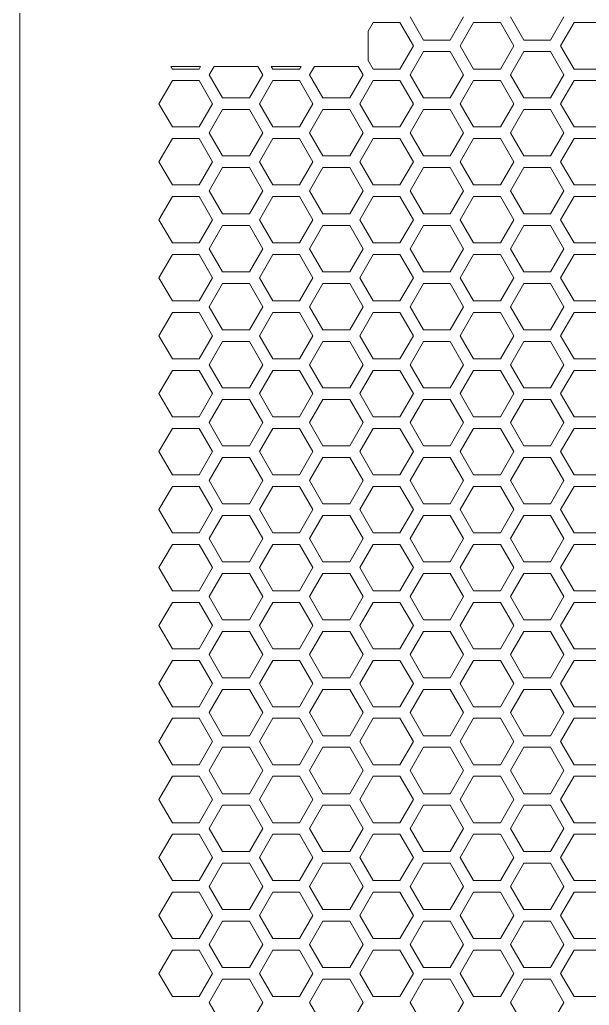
# Model space of a CAD drawing. Header units: millimetres. Extents: x 0 to 60, y -18 to 180.
# Drawn here: x 0 to 14.74, y 58.03 to 83.53 of the extents above; entities that cross this region are included whole.
import ezdxf

# ---------------------------------------------------------------- set-up
doc = ezdxf.new("R2010")
doc.units = ezdxf.units.MM

msp = doc.modelspace()

# ---------------------------------------------------------------- linework, layer by layer
at = {"lineweight": 5}
for p, q in [((0, 179), (0, 0)), ((9.018, 83.238), (9.018, 82.479)), ((4.681, 82.325), (3.912, 82.325)), ((6.163, 82.325), (5.027, 82.325)), ((7.279, 82.325), (6.51, 82.325)), ((8.761, 82.325), (7.625, 82.325))]:
    msp.add_line(p, q, dxfattribs=at)
at = {"color": 0, "lineweight": 5}
for p, q in [((9.146, 83.458), (9.018, 83.238)), ((9.839, 83.458), (9.146, 83.458)), ((10.185, 82.858), (9.839, 83.458)), ((10.098, 83.608), (10.445, 83.008)), ((11.138, 83.008), (11.484, 83.608)), ((11.744, 83.458), (11.397, 82.858)), ((12.437, 83.458), (11.744, 83.458)), ((12.783, 82.858), (12.437, 83.458)), ((12.696, 83.608), (13.043, 83.008)), ((13.736, 83.008), (14.082, 83.608)), ((14.342, 83.458), (13.995, 82.858)), ((15.035, 83.458), (14.342, 83.458)), ((10.445, 83.008), (11.138, 83.008)), ((13.043, 83.008), (13.736, 83.008)), ((9.839, 82.258), (10.185, 82.858)), ((10.445, 82.708), (10.098, 82.108)), ((11.138, 82.708), (10.445, 82.708)), ((11.484, 82.108), (11.138, 82.708)), ((11.397, 82.858), (11.744, 82.258)), ((12.437, 82.258), (12.783, 82.858)), ((13.043, 82.708), (12.696, 82.108)), ((13.736, 82.708), (13.043, 82.708)), ((14.082, 82.108), (13.736, 82.708)), ((13.995, 82.858), (14.342, 82.258)), ((9.018, 82.479), (9.146, 82.258)), ((3.912, 82.325), (3.95, 82.258)), ((3.95, 82.258), (4.643, 82.258)), ((4.643, 82.258), (4.681, 82.325)), ((5.027, 82.325), (4.902, 82.108)), ((6.288, 82.108), (6.163, 82.325)), ((6.51, 82.325), (6.548, 82.258)), ((6.548, 82.258), (7.241, 82.258)), ((7.241, 82.258), (7.279, 82.325)), ((7.625, 82.325), (7.5, 82.108)), ((8.886, 82.108), (8.761, 82.325)), ((9.146, 82.258), (9.839, 82.258)), ((11.744, 82.258), (12.437, 82.258)), ((14.342, 82.258), (15.035, 82.258)), ((3.95, 81.958), (3.603, 81.358)), ((4.643, 81.958), (3.95, 81.958)), ((4.989, 81.358), (4.643, 81.958)), ((4.902, 82.108), (5.249, 81.508)), ((5.942, 81.508), (6.288, 82.108)), ((6.548, 81.958), (6.201, 81.358)), ((7.241, 81.958), (6.548, 81.958)), ((7.587, 81.358), (7.241, 81.958)), ((7.5, 82.108), (7.847, 81.508)), ((8.54, 81.508), (8.886, 82.108)), ((9.146, 81.958), (8.799, 81.358)), ((9.839, 81.958), (9.146, 81.958)), ((10.185, 81.358), (9.839, 81.958)), ((10.098, 82.108), (10.445, 81.508)), ((11.138, 81.508), (11.484, 82.108)), ((11.744, 81.958), (11.397, 81.358)), ((12.437, 81.958), (11.744, 81.958)), ((12.783, 81.358), (12.437, 81.958)), ((12.696, 82.108), (13.043, 81.508)), ((13.736, 81.508), (14.082, 82.108)), ((14.342, 81.958), (13.995, 81.358)), ((15.035, 81.958), (14.342, 81.958)), ((3.603, 81.358), (3.95, 80.758)), ((4.643, 80.758), (4.989, 81.358)), ((5.249, 81.508), (5.942, 81.508)), ((6.201, 81.358), (6.548, 80.758)), ((7.241, 80.758), (7.587, 81.358)), ((7.847, 81.508), (8.54, 81.508)), ((8.799, 81.358), (9.146, 80.758)), ((9.839, 80.758), (10.185, 81.358)), ((10.445, 81.508), (11.138, 81.508)), ((11.397, 81.358), (11.744, 80.758)), ((12.437, 80.758), (12.783, 81.358)), ((13.043, 81.508), (13.736, 81.508)), ((13.995, 81.358), (14.342, 80.758)), ((5.249, 81.208), (4.902, 80.608)), ((5.942, 81.208), (5.249, 81.208)), ((6.288, 80.608), (5.942, 81.208)), ((7.847, 81.208), (7.5, 80.608)), ((8.54, 81.208), (7.847, 81.208)), ((8.886, 80.608), (8.54, 81.208)), ((10.445, 81.208), (10.098, 80.608)), ((11.138, 81.208), (10.445, 81.208)), ((11.484, 80.608), (11.138, 81.208)), ((13.043, 81.208), (12.696, 80.608)), ((13.736, 81.208), (13.043, 81.208)), ((14.082, 80.608), (13.736, 81.208)), ((3.95, 80.758), (4.643, 80.758)), ((4.902, 80.608), (5.249, 80.008)), ((5.942, 80.008), (6.288, 80.608)), ((6.548, 80.758), (7.241, 80.758)), ((7.5, 80.608), (7.847, 80.008)), ((8.54, 80.008), (8.886, 80.608)), ((9.146, 80.758), (9.839, 80.758)), ((10.098, 80.608), (10.445, 80.008)), ((11.138, 80.008), (11.484, 80.608)), ((11.744, 80.758), (12.437, 80.758)), ((12.696, 80.608), (13.043, 80.008)), ((13.736, 80.008), (14.082, 80.608)), ((14.342, 80.758), (15.035, 80.758)), ((3.95, 80.458), (3.603, 79.858)), ((4.643, 80.458), (3.95, 80.458)), ((4.989, 79.858), (4.643, 80.458)), ((6.548, 80.458), (6.201, 79.858)), ((7.241, 80.458), (6.548, 80.458)), ((7.587, 79.858), (7.241, 80.458)), ((9.146, 80.458), (8.799, 79.858)), ((9.839, 80.458), (9.146, 80.458)), ((10.185, 79.858), (9.839, 80.458)), ((11.744, 80.458), (11.397, 79.858)), ((12.437, 80.458), (11.744, 80.458)), ((12.783, 79.858), (12.437, 80.458)), ((14.342, 80.458), (13.995, 79.858)), ((15.035, 80.458), (14.342, 80.458)), ((3.603, 79.858), (3.95, 79.258)), ((4.643, 79.258), (4.989, 79.858)), ((5.249, 80.008), (5.942, 80.008)), ((6.201, 79.858), (6.548, 79.258)), ((7.241, 79.258), (7.587, 79.858)), ((7.847, 80.008), (8.54, 80.008)), ((8.799, 79.858), (9.146, 79.258)), ((9.839, 79.258), (10.185, 79.858)), ((10.445, 80.008), (11.138, 80.008)), ((11.397, 79.858), (11.744, 79.258)), ((12.437, 79.258), (12.783, 79.858)), ((13.043, 80.008), (13.736, 80.008)), ((13.995, 79.858), (14.342, 79.258)), ((5.249, 79.708), (4.902, 79.108)), ((5.942, 79.708), (5.249, 79.708)), ((6.288, 79.108), (5.942, 79.708)), ((7.847, 79.708), (7.5, 79.108)), ((8.54, 79.708), (7.847, 79.708)), ((8.886, 79.108), (8.54, 79.708)), ((10.445, 79.708), (10.098, 79.108)), ((11.138, 79.708), (10.445, 79.708)), ((11.484, 79.108), (11.138, 79.708)), ((13.043, 79.708), (12.696, 79.108)), ((13.736, 79.708), (13.043, 79.708)), ((14.082, 79.108), (13.736, 79.708)), ((3.95, 79.258), (4.643, 79.258)), ((4.902, 79.108), (5.249, 78.508)), ((5.942, 78.508), (6.288, 79.108)), ((6.548, 79.258), (7.241, 79.258)), ((7.5, 79.108), (7.847, 78.508)), ((8.54, 78.508), (8.886, 79.108)), ((9.146, 79.258), (9.839, 79.258)), ((10.098, 79.108), (10.445, 78.508)), ((11.138, 78.508), (11.484, 79.108)), ((11.744, 79.258), (12.437, 79.258)), ((12.696, 79.108), (13.043, 78.508)), ((13.736, 78.508), (14.082, 79.108)), ((14.342, 79.258), (15.035, 79.258)), ((3.95, 78.958), (3.603, 78.358)), ((4.643, 78.958), (3.95, 78.958)), ((4.989, 78.358), (4.643, 78.958)), ((6.548, 78.958), (6.201, 78.358)), ((7.241, 78.958), (6.548, 78.958)), ((7.587, 78.358), (7.241, 78.958)), ((9.146, 78.958), (8.799, 78.358)), ((9.839, 78.958), (9.146, 78.958)), ((10.185, 78.358), (9.839, 78.958)), ((11.744, 78.958), (11.397, 78.358)), ((12.437, 78.958), (11.744, 78.958)), ((12.783, 78.358), (12.437, 78.958)), ((14.342, 78.958), (13.995, 78.358)), ((15.035, 78.958), (14.342, 78.958)), ((3.603, 78.358), (3.95, 77.758)), ((4.643, 77.758), (4.989, 78.358)), ((5.249, 78.508), (5.942, 78.508)), ((6.201, 78.358), (6.548, 77.758)), ((7.241, 77.758), (7.587, 78.358)), ((7.847, 78.508), (8.54, 78.508)), ((8.799, 78.358), (9.146, 77.758)), ((9.839, 77.758), (10.185, 78.358)), ((10.445, 78.508), (11.138, 78.508)), ((11.397, 78.358), (11.744, 77.758)), ((12.437, 77.758), (12.783, 78.358)), ((13.043, 78.508), (13.736, 78.508)), ((13.995, 78.358), (14.342, 77.758)), ((5.249, 78.208), (4.902, 77.608)), ((5.942, 78.208), (5.249, 78.208)), ((6.288, 77.608), (5.942, 78.208)), ((7.847, 78.208), (7.5, 77.608)), ((8.54, 78.208), (7.847, 78.208)), ((8.886, 77.608), (8.54, 78.208)), ((10.445, 78.208), (10.098, 77.608)), ((11.138, 78.208), (10.445, 78.208)), ((11.484, 77.608), (11.138, 78.208)), ((13.043, 78.208), (12.696, 77.608)), ((13.736, 78.208), (13.043, 78.208)), ((14.082, 77.608), (13.736, 78.208)), ((3.95, 77.758), (4.643, 77.758)), ((4.902, 77.608), (5.249, 77.008)), ((5.942, 77.008), (6.288, 77.608)), ((6.548, 77.758), (7.241, 77.758)), ((7.5, 77.608), (7.847, 77.008)), ((8.54, 77.008), (8.886, 77.608)), ((9.146, 77.758), (9.839, 77.758)), ((10.098, 77.608), (10.445, 77.008)), ((11.138, 77.008), (11.484, 77.608)), ((11.744, 77.758), (12.437, 77.758)), ((12.696, 77.608), (13.043, 77.008)), ((13.736, 77.008), (14.082, 77.608)), ((14.342, 77.758), (15.035, 77.758)), ((3.95, 77.458), (3.603, 76.858)), ((4.643, 77.458), (3.95, 77.458)), ((4.989, 76.858), (4.643, 77.458)), ((6.548, 77.458), (6.201, 76.858)), ((7.241, 77.458), (6.548, 77.458)), ((7.587, 76.858), (7.241, 77.458)), ((9.146, 77.458), (8.799, 76.858)), ((9.839, 77.458), (9.146, 77.458)), ((10.185, 76.858), (9.839, 77.458)), ((11.744, 77.458), (11.397, 76.858)), ((12.437, 77.458), (11.744, 77.458)), ((12.783, 76.858), (12.437, 77.458)), ((14.342, 77.458), (13.995, 76.858)), ((15.035, 77.458), (14.342, 77.458)), ((3.603, 76.858), (3.95, 76.258)), ((4.643, 76.258), (4.989, 76.858)), ((5.249, 77.008), (5.942, 77.008)), ((6.201, 76.858), (6.548, 76.258)), ((7.241, 76.258), (7.587, 76.858)), ((7.847, 77.008), (8.54, 77.008)), ((8.799, 76.858), (9.146, 76.258)), ((9.839, 76.258), (10.185, 76.858)), ((10.445, 77.008), (11.138, 77.008)), ((11.397, 76.858), (11.744, 76.258)), ((12.437, 76.258), (12.783, 76.858)), ((13.043, 77.008), (13.736, 77.008)), ((13.995, 76.858), (14.342, 76.258)), ((5.249, 76.708), (4.902, 76.108)), ((5.942, 76.708), (5.249, 76.708)), ((6.288, 76.108), (5.942, 76.708)), ((7.847, 76.708), (7.5, 76.108)), ((8.54, 76.708), (7.847, 76.708)), ((8.886, 76.108), (8.54, 76.708)), ((10.445, 76.708), (10.098, 76.108)), ((11.138, 76.708), (10.445, 76.708)), ((11.484, 76.108), (11.138, 76.708)), ((13.043, 76.708), (12.696, 76.108)), ((13.736, 76.708), (13.043, 76.708)), ((14.082, 76.108), (13.736, 76.708)), ((3.95, 76.258), (4.643, 76.258)), ((6.548, 76.258), (7.241, 76.258)), ((9.146, 76.258), (9.839, 76.258)), ((11.744, 76.258), (12.437, 76.258)), ((14.342, 76.258), (15.035, 76.258)), ((4.902, 76.108), (5.249, 75.508)), ((5.942, 75.508), (6.288, 76.108)), ((7.5, 76.108), (7.847, 75.508)), ((8.54, 75.508), (8.886, 76.108)), ((10.098, 76.108), (10.445, 75.508)), ((11.138, 75.508), (11.484, 76.108)), ((12.696, 76.108), (13.043, 75.508)), ((13.736, 75.508), (14.082, 76.108)), ((3.95, 75.958), (3.603, 75.358)), ((4.643, 75.958), (3.95, 75.958)), ((4.989, 75.358), (4.643, 75.958)), ((6.548, 75.958), (6.201, 75.358)), ((7.241, 75.958), (6.548, 75.958)), ((7.587, 75.358), (7.241, 75.958)), ((9.146, 75.958), (8.799, 75.358)), ((9.839, 75.958), (9.146, 75.958)), ((10.185, 75.358), (9.839, 75.958)), ((11.744, 75.958), (11.397, 75.358)), ((12.437, 75.958), (11.744, 75.958)), ((12.783, 75.358), (12.437, 75.958)), ((14.342, 75.958), (13.995, 75.358)), ((15.035, 75.958), (14.342, 75.958)), ((5.249, 75.508), (5.942, 75.508)), ((7.847, 75.508), (8.54, 75.508)), ((10.445, 75.508), (11.138, 75.508)), ((13.043, 75.508), (13.736, 75.508)), ((3.603, 75.358), (3.95, 74.758)), ((4.643, 74.758), (4.989, 75.358)), ((6.201, 75.358), (6.548, 74.758)), ((7.241, 74.758), (7.587, 75.358)), ((8.799, 75.358), (9.146, 74.758)), ((9.839, 74.758), (10.185, 75.358)), ((11.397, 75.358), (11.744, 74.758)), ((12.437, 74.758), (12.783, 75.358)), ((13.995, 75.358), (14.342, 74.758)), ((5.249, 75.208), (4.902, 74.608)), ((5.942, 75.208), (5.249, 75.208)), ((6.288, 74.608), (5.942, 75.208)), ((7.847, 75.208), (7.5, 74.608)), ((8.54, 75.208), (7.847, 75.208)), ((8.886, 74.608), (8.54, 75.208)), ((10.445, 75.208), (10.098, 74.608)), ((11.138, 75.208), (10.445, 75.208)), ((11.484, 74.608), (11.138, 75.208)), ((13.043, 75.208), (12.696, 74.608)), ((13.736, 75.208), (13.043, 75.208)), ((14.082, 74.608), (13.736, 75.208)), ((3.95, 74.758), (4.643, 74.758)), ((6.548, 74.758), (7.241, 74.758)), ((9.146, 74.758), (9.839, 74.758)), ((11.744, 74.758), (12.437, 74.758)), ((14.342, 74.758), (15.035, 74.758)), ((4.902, 74.608), (5.249, 74.008)), ((5.942, 74.008), (6.288, 74.608)), ((7.5, 74.608), (7.847, 74.008)), ((8.54, 74.008), (8.886, 74.608)), ((10.098, 74.608), (10.445, 74.008)), ((11.138, 74.008), (11.484, 74.608)), ((12.696, 74.608), (13.043, 74.008)), ((13.736, 74.008), (14.082, 74.608)), ((3.95, 74.458), (3.603, 73.858)), ((4.643, 74.458), (3.95, 74.458)), ((4.989, 73.858), (4.643, 74.458)), ((6.548, 74.458), (6.201, 73.858)), ((7.241, 74.458), (6.548, 74.458)), ((7.587, 73.858), (7.241, 74.458)), ((9.146, 74.458), (8.799, 73.858)), ((9.839, 74.458), (9.146, 74.458)), ((10.185, 73.858), (9.839, 74.458)), ((11.744, 74.458), (11.397, 73.858)), ((12.437, 74.458), (11.744, 74.458)), ((12.783, 73.858), (12.437, 74.458)), ((14.342, 74.458), (13.995, 73.858)), ((15.035, 74.458), (14.342, 74.458)), ((5.249, 74.008), (5.942, 74.008)), ((7.847, 74.008), (8.54, 74.008)), ((10.445, 74.008), (11.138, 74.008)), ((13.043, 74.008), (13.736, 74.008)), ((3.603, 73.858), (3.95, 73.258)), ((4.643, 73.258), (4.989, 73.858)), ((5.249, 73.708), (4.902, 73.108)), ((5.942, 73.708), (5.249, 73.708)), ((6.288, 73.108), (5.942, 73.708)), ((6.201, 73.858), (6.548, 73.258)), ((7.241, 73.258), (7.587, 73.858)), ((7.847, 73.708), (7.5, 73.108)), ((8.54, 73.708), (7.847, 73.708)), ((8.886, 73.108), (8.54, 73.708)), ((8.799, 73.858), (9.146, 73.258)), ((9.839, 73.258), (10.185, 73.858)), ((10.445, 73.708), (10.098, 73.108)), ((11.138, 73.708), (10.445, 73.708)), ((11.484, 73.108), (11.138, 73.708)), ((11.397, 73.858), (11.744, 73.258)), ((12.437, 73.258), (12.783, 73.858)), ((13.043, 73.708), (12.696, 73.108)), ((13.736, 73.708), (13.043, 73.708)), ((14.082, 73.108), (13.736, 73.708)), ((13.995, 73.858), (14.342, 73.258)), ((3.95, 73.258), (4.643, 73.258)), ((6.548, 73.258), (7.241, 73.258)), ((9.146, 73.258), (9.839, 73.258)), ((11.744, 73.258), (12.437, 73.258)), ((14.342, 73.258), (15.035, 73.258)), ((3.95, 72.958), (3.603, 72.358)), ((4.643, 72.958), (3.95, 72.958)), ((4.989, 72.358), (4.643, 72.958)), ((4.902, 73.108), (5.249, 72.508)), ((5.942, 72.508), (6.288, 73.108)), ((6.548, 72.958), (6.201, 72.358)), ((7.241, 72.958), (6.548, 72.958)), ((7.587, 72.358), (7.241, 72.958)), ((7.5, 73.108), (7.847, 72.508)), ((8.54, 72.508), (8.886, 73.108)), ((9.146, 72.958), (8.799, 72.358)), ((9.839, 72.958), (9.146, 72.958)), ((10.185, 72.358), (9.839, 72.958)), ((10.098, 73.108), (10.445, 72.508)), ((11.138, 72.508), (11.484, 73.108)), ((11.744, 72.958), (11.397, 72.358)), ((12.437, 72.958), (11.744, 72.958)), ((12.783, 72.358), (12.437, 72.958)), ((12.696, 73.108), (13.043, 72.508)), ((13.736, 72.508), (14.082, 73.108)), ((14.342, 72.958), (13.995, 72.358)), ((15.035, 72.958), (14.342, 72.958)), ((5.249, 72.508), (5.942, 72.508)), ((7.847, 72.508), (8.54, 72.508)), ((10.445, 72.508), (11.138, 72.508)), ((13.043, 72.508), (13.736, 72.508)), ((3.603, 72.358), (3.95, 71.758)), ((4.643, 71.758), (4.989, 72.358)), ((5.249, 72.208), (4.902, 71.608)), ((5.942, 72.208), (5.249, 72.208)), ((6.288, 71.608), (5.942, 72.208)), ((6.201, 72.358), (6.548, 71.758)), ((7.241, 71.758), (7.587, 72.358)), ((7.847, 72.208), (7.5, 71.608)), ((8.54, 72.208), (7.847, 72.208)), ((8.886, 71.608), (8.54, 72.208)), ((8.799, 72.358), (9.146, 71.758)), ((9.839, 71.758), (10.185, 72.358)), ((10.445, 72.208), (10.098, 71.608)), ((11.138, 72.208), (10.445, 72.208)), ((11.484, 71.608), (11.138, 72.208)), ((11.397, 72.358), (11.744, 71.758)), ((12.437, 71.758), (12.783, 72.358)), ((13.043, 72.208), (12.696, 71.608)), ((13.736, 72.208), (13.043, 72.208)), ((14.082, 71.608), (13.736, 72.208)), ((13.995, 72.358), (14.342, 71.758)), ((3.95, 71.758), (4.643, 71.758)), ((6.548, 71.758), (7.241, 71.758)), ((9.146, 71.758), (9.839, 71.758)), ((11.744, 71.758), (12.437, 71.758)), ((14.342, 71.758), (15.035, 71.758)), ((3.95, 71.458), (3.603, 70.858)), ((4.643, 71.458), (3.95, 71.458)), ((4.989, 70.858), (4.643, 71.458)), ((4.902, 71.608), (5.249, 71.008)), ((5.942, 71.008), (6.288, 71.608)), ((6.548, 71.458), (6.201, 70.858)), ((7.241, 71.458), (6.548, 71.458)), ((7.587, 70.858), (7.241, 71.458)), ((7.5, 71.608), (7.847, 71.008)), ((8.54, 71.008), (8.886, 71.608)), ((9.146, 71.458), (8.799, 70.858)), ((9.839, 71.458), (9.146, 71.458)), ((10.185, 70.858), (9.839, 71.458)), ((10.098, 71.608), (10.445, 71.008)), ((11.138, 71.008), (11.484, 71.608)), ((11.744, 71.458), (11.397, 70.858)), ((12.437, 71.458), (11.744, 71.458)), ((12.783, 70.858), (12.437, 71.458)), ((12.696, 71.608), (13.043, 71.008)), ((13.736, 71.008), (14.082, 71.608)), ((14.342, 71.458), (13.995, 70.858)), ((15.035, 71.458), (14.342, 71.458)), ((5.249, 71.008), (5.942, 71.008)), ((7.847, 71.008), (8.54, 71.008)), ((10.445, 71.008), (11.138, 71.008)), ((13.043, 71.008), (13.736, 71.008)), ((3.603, 70.858), (3.95, 70.258)), ((4.643, 70.258), (4.989, 70.858)), ((5.249, 70.708), (4.902, 70.108)), ((5.942, 70.708), (5.249, 70.708)), ((6.288, 70.108), (5.942, 70.708)), ((6.201, 70.858), (6.548, 70.258)), ((7.241, 70.258), (7.587, 70.858)), ((7.847, 70.708), (7.5, 70.108)), ((8.54, 70.708), (7.847, 70.708)), ((8.886, 70.108), (8.54, 70.708)), ((8.799, 70.858), (9.146, 70.258)), ((9.839, 70.258), (10.185, 70.858)), ((10.445, 70.708), (10.098, 70.108)), ((11.138, 70.708), (10.445, 70.708)), ((11.484, 70.108), (11.138, 70.708)), ((11.397, 70.858), (11.744, 70.258)), ((12.437, 70.258), (12.783, 70.858)), ((13.043, 70.708), (12.696, 70.108)), ((13.736, 70.708), (13.043, 70.708)), ((14.082, 70.108), (13.736, 70.708)), ((13.995, 70.858), (14.342, 70.258)), ((3.95, 70.258), (4.643, 70.258)), ((6.548, 70.258), (7.241, 70.258)), ((9.146, 70.258), (9.839, 70.258)), ((11.744, 70.258), (12.437, 70.258)), ((14.342, 70.258), (15.035, 70.258)), ((3.95, 69.958), (3.603, 69.358)), ((4.643, 69.958), (3.95, 69.958)), ((4.989, 69.358), (4.643, 69.958)), ((4.902, 70.108), (5.249, 69.508)), ((5.942, 69.508), (6.288, 70.108)), ((6.548, 69.958), (6.201, 69.358)), ((7.241, 69.958), (6.548, 69.958)), ((7.587, 69.358), (7.241, 69.958)), ((7.5, 70.108), (7.847, 69.508)), ((8.54, 69.508), (8.886, 70.108)), ((9.146, 69.958), (8.799, 69.358)), ((9.839, 69.958), (9.146, 69.958)), ((10.185, 69.358), (9.839, 69.958)), ((10.098, 70.108), (10.445, 69.508)), ((11.138, 69.508), (11.484, 70.108)), ((11.744, 69.958), (11.397, 69.358)), ((12.437, 69.958), (11.744, 69.958)), ((12.783, 69.358), (12.437, 69.958)), ((12.696, 70.108), (13.043, 69.508)), ((13.736, 69.508), (14.082, 70.108)), ((14.342, 69.958), (13.995, 69.358)), ((15.035, 69.958), (14.342, 69.958)), ((5.249, 69.508), (5.942, 69.508)), ((7.847, 69.508), (8.54, 69.508)), ((10.445, 69.508), (11.138, 69.508)), ((13.043, 69.508), (13.736, 69.508)), ((3.603, 69.358), (3.95, 68.758)), ((4.643, 68.758), (4.989, 69.358)), ((5.249, 69.208), (4.902, 68.608)), ((5.942, 69.208), (5.249, 69.208)), ((6.288, 68.608), (5.942, 69.208)), ((6.201, 69.358), (6.548, 68.758)), ((7.241, 68.758), (7.587, 69.358)), ((7.847, 69.208), (7.5, 68.608)), ((8.54, 69.208), (7.847, 69.208)), ((8.886, 68.608), (8.54, 69.208)), ((8.799, 69.358), (9.146, 68.758)), ((9.839, 68.758), (10.185, 69.358)), ((10.445, 69.208), (10.098, 68.608)), ((11.138, 69.208), (10.445, 69.208)), ((11.484, 68.608), (11.138, 69.208)), ((11.397, 69.358), (11.744, 68.758)), ((12.437, 68.758), (12.783, 69.358)), ((13.043, 69.208), (12.696, 68.608)), ((13.736, 69.208), (13.043, 69.208)), ((14.082, 68.608), (13.736, 69.208)), ((13.995, 69.358), (14.342, 68.758)), ((3.95, 68.758), (4.643, 68.758)), ((4.902, 68.608), (5.249, 68.008)), ((5.942, 68.008), (6.288, 68.608)), ((6.548, 68.758), (7.241, 68.758)), ((7.5, 68.608), (7.847, 68.008)), ((8.54, 68.008), (8.886, 68.608)), ((9.146, 68.758), (9.839, 68.758)), ((10.098, 68.608), (10.445, 68.008)), ((11.138, 68.008), (11.484, 68.608)), ((11.744, 68.758), (12.437, 68.758)), ((12.696, 68.608), (13.043, 68.008)), ((13.736, 68.008), (14.082, 68.608)), ((14.342, 68.758), (15.035, 68.758)), ((3.95, 68.458), (3.603, 67.858)), ((4.643, 68.458), (3.95, 68.458)), ((4.989, 67.858), (4.643, 68.458)), ((6.548, 68.458), (6.201, 67.858)), ((7.241, 68.458), (6.548, 68.458)), ((7.587, 67.858), (7.241, 68.458)), ((9.146, 68.458), (8.799, 67.858)), ((9.839, 68.458), (9.146, 68.458)), ((10.185, 67.858), (9.839, 68.458)), ((11.744, 68.458), (11.397, 67.858)), ((12.437, 68.458), (11.744, 68.458)), ((12.783, 67.858), (12.437, 68.458)), ((14.342, 68.458), (13.995, 67.858)), ((15.035, 68.458), (14.342, 68.458)), ((3.603, 67.858), (3.95, 67.258)), ((4.643, 67.258), (4.989, 67.858)), ((5.249, 68.008), (5.942, 68.008)), ((6.201, 67.858), (6.548, 67.258)), ((7.241, 67.258), (7.587, 67.858)), ((7.847, 68.008), (8.54, 68.008)), ((8.799, 67.858), (9.146, 67.258)), ((9.839, 67.258), (10.185, 67.858)), ((10.445, 68.008), (11.138, 68.008)), ((11.397, 67.858), (11.744, 67.258)), ((12.437, 67.258), (12.783, 67.858)), ((13.043, 68.008), (13.736, 68.008)), ((13.995, 67.858), (14.342, 67.258)), ((5.249, 67.708), (4.902, 67.108)), ((5.942, 67.708), (5.249, 67.708)), ((6.288, 67.108), (5.942, 67.708)), ((7.847, 67.708), (7.5, 67.108)), ((8.54, 67.708), (7.847, 67.708)), ((8.886, 67.108), (8.54, 67.708)), ((10.445, 67.708), (10.098, 67.108)), ((11.138, 67.708), (10.445, 67.708)), ((11.484, 67.108), (11.138, 67.708)), ((13.043, 67.708), (12.696, 67.108)), ((13.736, 67.708), (13.043, 67.708)), ((14.082, 67.108), (13.736, 67.708)), ((3.95, 67.258), (4.643, 67.258)), ((4.902, 67.108), (5.249, 66.508)), ((5.942, 66.508), (6.288, 67.108)), ((6.548, 67.258), (7.241, 67.258)), ((7.5, 67.108), (7.847, 66.508)), ((8.54, 66.508), (8.886, 67.108)), ((9.146, 67.258), (9.839, 67.258)), ((10.098, 67.108), (10.445, 66.508)), ((11.138, 66.508), (11.484, 67.108)), ((11.744, 67.258), (12.437, 67.258)), ((12.696, 67.108), (13.043, 66.508)), ((13.736, 66.508), (14.082, 67.108)), ((14.342, 67.258), (15.035, 67.258)), ((3.95, 66.958), (3.603, 66.358)), ((4.643, 66.958), (3.95, 66.958)), ((4.989, 66.358), (4.643, 66.958)), ((6.548, 66.958), (6.201, 66.358)), ((7.241, 66.958), (6.548, 66.958)), ((7.587, 66.358), (7.241, 66.958)), ((9.146, 66.958), (8.799, 66.358)), ((9.839, 66.958), (9.146, 66.958)), ((10.185, 66.358), (9.839, 66.958)), ((11.744, 66.958), (11.397, 66.358)), ((12.437, 66.958), (11.744, 66.958)), ((12.783, 66.358), (12.437, 66.958)), ((14.342, 66.958), (13.995, 66.358)), ((15.035, 66.958), (14.342, 66.958)), ((3.603, 66.358), (3.95, 65.758)), ((4.643, 65.758), (4.989, 66.358)), ((5.249, 66.508), (5.942, 66.508)), ((6.201, 66.358), (6.548, 65.758)), ((7.241, 65.758), (7.587, 66.358)), ((7.847, 66.508), (8.54, 66.508)), ((8.799, 66.358), (9.146, 65.758)), ((9.839, 65.758), (10.185, 66.358)), ((10.445, 66.508), (11.138, 66.508)), ((11.397, 66.358), (11.744, 65.758)), ((12.437, 65.758), (12.783, 66.358)), ((13.043, 66.508), (13.736, 66.508)), ((13.995, 66.358), (14.342, 65.758)), ((5.249, 66.208), (4.902, 65.608)), ((5.942, 66.208), (5.249, 66.208)), ((6.288, 65.608), (5.942, 66.208)), ((7.847, 66.208), (7.5, 65.608)), ((8.54, 66.208), (7.847, 66.208)), ((8.886, 65.608), (8.54, 66.208)), ((10.445, 66.208), (10.098, 65.608)), ((11.138, 66.208), (10.445, 66.208)), ((11.484, 65.608), (11.138, 66.208)), ((13.043, 66.208), (12.696, 65.608)), ((13.736, 66.208), (13.043, 66.208)), ((14.082, 65.608), (13.736, 66.208)), ((3.95, 65.758), (4.643, 65.758)), ((4.902, 65.608), (5.249, 65.008)), ((5.942, 65.008), (6.288, 65.608)), ((6.548, 65.758), (7.241, 65.758)), ((7.5, 65.608), (7.847, 65.008)), ((8.54, 65.008), (8.886, 65.608)), ((9.146, 65.758), (9.839, 65.758)), ((10.098, 65.608), (10.445, 65.008)), ((11.138, 65.008), (11.484, 65.608)), ((11.744, 65.758), (12.437, 65.758)), ((12.696, 65.608), (13.043, 65.008)), ((13.736, 65.008), (14.082, 65.608)), ((14.342, 65.758), (15.035, 65.758)), ((3.95, 65.458), (3.603, 64.858)), ((4.643, 65.458), (3.95, 65.458)), ((4.989, 64.858), (4.643, 65.458)), ((6.548, 65.458), (6.201, 64.858)), ((7.241, 65.458), (6.548, 65.458)), ((7.587, 64.858), (7.241, 65.458)), ((9.146, 65.458), (8.799, 64.858)), ((9.839, 65.458), (9.146, 65.458)), ((10.185, 64.858), (9.839, 65.458)), ((11.744, 65.458), (11.397, 64.858)), ((12.437, 65.458), (11.744, 65.458)), ((12.783, 64.858), (12.437, 65.458)), ((14.342, 65.458), (13.995, 64.858)), ((15.035, 65.458), (14.342, 65.458)), ((3.603, 64.858), (3.95, 64.258)), ((4.643, 64.258), (4.989, 64.858)), ((5.249, 65.008), (5.942, 65.008)), ((6.201, 64.858), (6.548, 64.258)), ((7.241, 64.258), (7.587, 64.858)), ((7.847, 65.008), (8.54, 65.008)), ((8.799, 64.858), (9.146, 64.258)), ((9.839, 64.258), (10.185, 64.858)), ((10.445, 65.008), (11.138, 65.008)), ((11.397, 64.858), (11.744, 64.258)), ((12.437, 64.258), (12.783, 64.858)), ((13.043, 65.008), (13.736, 65.008)), ((13.995, 64.858), (14.342, 64.258)), ((5.249, 64.708), (4.902, 64.108)), ((5.942, 64.708), (5.249, 64.708)), ((6.288, 64.108), (5.942, 64.708)), ((7.847, 64.708), (7.5, 64.108)), ((8.54, 64.708), (7.847, 64.708)), ((8.886, 64.108), (8.54, 64.708)), ((10.445, 64.708), (10.098, 64.108)), ((11.138, 64.708), (10.445, 64.708)), ((11.484, 64.108), (11.138, 64.708)), ((13.043, 64.708), (12.696, 64.108)), ((13.736, 64.708), (13.043, 64.708)), ((14.082, 64.108), (13.736, 64.708)), ((3.95, 64.258), (4.643, 64.258)), ((4.902, 64.108), (5.249, 63.508)), ((5.942, 63.508), (6.288, 64.108)), ((6.548, 64.258), (7.241, 64.258)), ((7.5, 64.108), (7.847, 63.508)), ((8.54, 63.508), (8.886, 64.108)), ((9.146, 64.258), (9.839, 64.258)), ((10.098, 64.108), (10.445, 63.508)), ((11.138, 63.508), (11.484, 64.108)), ((11.744, 64.258), (12.437, 64.258)), ((12.696, 64.108), (13.043, 63.508)), ((13.736, 63.508), (14.082, 64.108)), ((14.342, 64.258), (15.035, 64.258)), ((3.95, 63.958), (3.603, 63.358)), ((4.643, 63.958), (3.95, 63.958)), ((4.989, 63.358), (4.643, 63.958)), ((6.548, 63.958), (6.201, 63.358)), ((7.241, 63.958), (6.548, 63.958)), ((7.587, 63.358), (7.241, 63.958)), ((9.146, 63.958), (8.799, 63.358)), ((9.839, 63.958), (9.146, 63.958)), ((10.185, 63.358), (9.839, 63.958)), ((11.744, 63.958), (11.397, 63.358)), ((12.437, 63.958), (11.744, 63.958)), ((12.783, 63.358), (12.437, 63.958)), ((14.342, 63.958), (13.995, 63.358)), ((15.035, 63.958), (14.342, 63.958)), ((5.249, 63.508), (5.942, 63.508)), ((7.847, 63.508), (8.54, 63.508)), ((10.445, 63.508), (11.138, 63.508)), ((13.043, 63.508), (13.736, 63.508)), ((3.603, 63.358), (3.95, 62.758)), ((4.643, 62.758), (4.989, 63.358)), ((6.201, 63.358), (6.548, 62.758)), ((7.241, 62.758), (7.587, 63.358)), ((8.799, 63.358), (9.146, 62.758)), ((9.839, 62.758), (10.185, 63.358)), ((11.397, 63.358), (11.744, 62.758)), ((12.437, 62.758), (12.783, 63.358)), ((13.995, 63.358), (14.342, 62.758)), ((5.249, 63.208), (4.902, 62.608)), ((5.942, 63.208), (5.249, 63.208)), ((6.288, 62.608), (5.942, 63.208)), ((7.847, 63.208), (7.5, 62.608)), ((8.54, 63.208), (7.847, 63.208)), ((8.886, 62.608), (8.54, 63.208)), ((10.445, 63.208), (10.098, 62.608)), ((11.138, 63.208), (10.445, 63.208)), ((11.484, 62.608), (11.138, 63.208)), ((13.043, 63.208), (12.696, 62.608)), ((13.736, 63.208), (13.043, 63.208)), ((14.082, 62.608), (13.736, 63.208)), ((3.95, 62.758), (4.643, 62.758)), ((6.548, 62.758), (7.241, 62.758)), ((9.146, 62.758), (9.839, 62.758)), ((11.744, 62.758), (12.437, 62.758)), ((14.342, 62.758), (15.035, 62.758)), ((4.902, 62.608), (5.249, 62.008)), ((5.942, 62.008), (6.288, 62.608)), ((7.5, 62.608), (7.847, 62.008)), ((8.54, 62.008), (8.886, 62.608)), ((10.098, 62.608), (10.445, 62.008)), ((11.138, 62.008), (11.484, 62.608)), ((12.696, 62.608), (13.043, 62.008)), ((13.736, 62.008), (14.082, 62.608)), ((3.95, 62.458), (3.603, 61.858)), ((4.643, 62.458), (3.95, 62.458)), ((4.989, 61.858), (4.643, 62.458)), ((6.548, 62.458), (6.201, 61.858)), ((7.241, 62.458), (6.548, 62.458)), ((7.587, 61.858), (7.241, 62.458)), ((9.146, 62.458), (8.799, 61.858)), ((9.839, 62.458), (9.146, 62.458)), ((10.185, 61.858), (9.839, 62.458)), ((11.744, 62.458), (11.397, 61.858)), ((12.437, 62.458), (11.744, 62.458)), ((12.783, 61.858), (12.437, 62.458)), ((14.342, 62.458), (13.995, 61.858)), ((15.035, 62.458), (14.342, 62.458)), ((5.249, 62.008), (5.942, 62.008)), ((7.847, 62.008), (8.54, 62.008)), ((10.445, 62.008), (11.138, 62.008)), ((13.043, 62.008), (13.736, 62.008)), ((3.603, 61.858), (3.95, 61.258)), ((4.643, 61.258), (4.989, 61.858)), ((6.201, 61.858), (6.548, 61.258)), ((7.241, 61.258), (7.587, 61.858)), ((8.799, 61.858), (9.146, 61.258)), ((9.839, 61.258), (10.185, 61.858)), ((11.397, 61.858), (11.744, 61.258)), ((12.437, 61.258), (12.783, 61.858)), ((13.995, 61.858), (14.342, 61.258)), ((5.249, 61.708), (4.902, 61.108)), ((5.942, 61.708), (5.249, 61.708)), ((6.288, 61.108), (5.942, 61.708)), ((7.847, 61.708), (7.5, 61.108)), ((8.54, 61.708), (7.847, 61.708)), ((8.886, 61.108), (8.54, 61.708)), ((10.445, 61.708), (10.098, 61.108)), ((11.138, 61.708), (10.445, 61.708)), ((11.484, 61.108), (11.138, 61.708)), ((13.043, 61.708), (12.696, 61.108)), ((13.736, 61.708), (13.043, 61.708)), ((14.082, 61.108), (13.736, 61.708)), ((3.95, 61.258), (4.643, 61.258)), ((6.548, 61.258), (7.241, 61.258)), ((9.146, 61.258), (9.839, 61.258)), ((11.744, 61.258), (12.437, 61.258)), ((14.342, 61.258), (15.035, 61.258)), ((3.95, 60.958), (3.603, 60.358)), ((4.643, 60.958), (3.95, 60.958)), ((4.989, 60.358), (4.643, 60.958)), ((4.902, 61.108), (5.249, 60.508)), ((5.942, 60.508), (6.288, 61.108)), ((6.548, 60.958), (6.201, 60.358)), ((7.241, 60.958), (6.548, 60.958)), ((7.587, 60.358), (7.241, 60.958)), ((7.5, 61.108), (7.847, 60.508)), ((8.54, 60.508), (8.886, 61.108)), ((9.146, 60.958), (8.799, 60.358)), ((9.839, 60.958), (9.146, 60.958)), ((10.185, 60.358), (9.839, 60.958)), ((10.098, 61.108), (10.445, 60.508)), ((11.138, 60.508), (11.484, 61.108)), ((11.744, 60.958), (11.397, 60.358)), ((12.437, 60.958), (11.744, 60.958)), ((12.783, 60.358), (12.437, 60.958)), ((12.696, 61.108), (13.043, 60.508)), ((13.736, 60.508), (14.082, 61.108)), ((14.342, 60.958), (13.995, 60.358)), ((15.035, 60.958), (14.342, 60.958)), ((5.249, 60.508), (5.942, 60.508)), ((7.847, 60.508), (8.54, 60.508)), ((10.445, 60.508), (11.138, 60.508)), ((13.043, 60.508), (13.736, 60.508)), ((3.603, 60.358), (3.95, 59.758)), ((4.643, 59.758), (4.989, 60.358)), ((5.249, 60.208), (4.902, 59.608)), ((5.942, 60.208), (5.249, 60.208)), ((6.288, 59.608), (5.942, 60.208)), ((6.201, 60.358), (6.548, 59.758)), ((7.241, 59.758), (7.587, 60.358)), ((7.847, 60.208), (7.5, 59.608)), ((8.54, 60.208), (7.847, 60.208)), ((8.886, 59.608), (8.54, 60.208)), ((8.799, 60.358), (9.146, 59.758)), ((9.839, 59.758), (10.185, 60.358)), ((10.445, 60.208), (10.098, 59.608)), ((11.138, 60.208), (10.445, 60.208)), ((11.484, 59.608), (11.138, 60.208)), ((11.397, 60.358), (11.744, 59.758)), ((12.437, 59.758), (12.783, 60.358)), ((13.043, 60.208), (12.696, 59.608)), ((13.736, 60.208), (13.043, 60.208)), ((14.082, 59.608), (13.736, 60.208)), ((13.995, 60.358), (14.342, 59.758)), ((3.95, 59.758), (4.643, 59.758)), ((6.548, 59.758), (7.241, 59.758)), ((9.146, 59.758), (9.839, 59.758)), ((11.744, 59.758), (12.437, 59.758)), ((14.342, 59.758), (15.035, 59.758)), ((3.95, 59.458), (3.603, 58.858)), ((4.643, 59.458), (3.95, 59.458)), ((4.989, 58.858), (4.643, 59.458)), ((4.902, 59.608), (5.249, 59.008)), ((5.942, 59.008), (6.288, 59.608)), ((6.548, 59.458), (6.201, 58.858)), ((7.241, 59.458), (6.548, 59.458)), ((7.587, 58.858), (7.241, 59.458)), ((7.5, 59.608), (7.847, 59.008)), ((8.54, 59.008), (8.886, 59.608)), ((9.146, 59.458), (8.799, 58.858)), ((9.839, 59.458), (9.146, 59.458)), ((10.185, 58.858), (9.839, 59.458)), ((10.098, 59.608), (10.445, 59.008)), ((11.138, 59.008), (11.484, 59.608)), ((11.744, 59.458), (11.397, 58.858)), ((12.437, 59.458), (11.744, 59.458)), ((12.783, 58.858), (12.437, 59.458)), ((12.696, 59.608), (13.043, 59.008)), ((13.736, 59.008), (14.082, 59.608)), ((14.342, 59.458), (13.995, 58.858)), ((15.035, 59.458), (14.342, 59.458)), ((5.249, 59.008), (5.942, 59.008)), ((7.847, 59.008), (8.54, 59.008)), ((10.445, 59.008), (11.138, 59.008)), ((13.043, 59.008), (13.736, 59.008)), ((3.603, 58.858), (3.95, 58.258)), ((4.643, 58.258), (4.989, 58.858)), ((5.249, 58.708), (4.902, 58.108)), ((5.942, 58.708), (5.249, 58.708)), ((6.288, 58.108), (5.942, 58.708)), ((6.201, 58.858), (6.548, 58.258)), ((7.241, 58.258), (7.587, 58.858)), ((7.847, 58.708), (7.5, 58.108)), ((8.54, 58.708), (7.847, 58.708)), ((8.886, 58.108), (8.54, 58.708)), ((8.799, 58.858), (9.146, 58.258)), ((9.839, 58.258), (10.185, 58.858)), ((10.445, 58.708), (10.098, 58.108)), ((11.138, 58.708), (10.445, 58.708)), ((11.484, 58.108), (11.138, 58.708)), ((11.397, 58.858), (11.744, 58.258)), ((12.437, 58.258), (12.783, 58.858)), ((13.043, 58.708), (12.696, 58.108)), ((13.736, 58.708), (13.043, 58.708)), ((14.082, 58.108), (13.736, 58.708)), ((13.995, 58.858), (14.342, 58.258)), ((3.95, 58.258), (4.643, 58.258)), ((6.548, 58.258), (7.241, 58.258)), ((9.146, 58.258), (9.839, 58.258)), ((11.744, 58.258), (12.437, 58.258)), ((14.342, 58.258), (15.035, 58.258)), ((4.902, 58.108), (5.249, 57.508)), ((5.942, 57.508), (6.288, 58.108)), ((7.5, 58.108), (7.847, 57.508)), ((8.54, 57.508), (8.886, 58.108)), ((10.098, 58.108), (10.445, 57.508)), ((11.138, 57.508), (11.484, 58.108)), ((12.696, 58.108), (13.043, 57.508)), ((13.736, 57.508), (14.082, 58.108))]:
    msp.add_line(p, q, dxfattribs=at)

doc.saveas('drawing.dxf')
